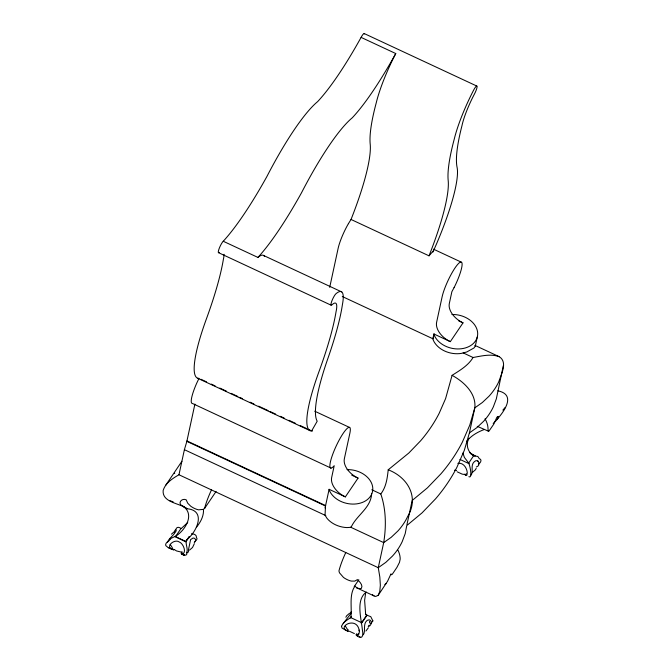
<?xml version="1.0" encoding="UTF-8"?>
<svg xmlns="http://www.w3.org/2000/svg" width="671" height="671" viewBox="0 0 671 671"><rect width="100%" height="100%" fill="white"/><g stroke="black" fill="none" stroke-linecap="round" stroke-linejoin="round"><path stroke-width="1.01" d="M372.875 620.885L370.778 616.699L366.022 614.821A3.095 1.677 -87.5 0 1 365.594 613.479L364.621 600.344L365.729 592.418M325.519 505.54L325.041 515.177L326.92 518.238A22.52 16.943 12.2 0 0 346.957 527.582L351.084 527.314C356.46 515.219 371.298 507.813 371.625 493.336M356.435 634.045C357.308 639.22 360.226 632.359 359.144 630.061C356.351 615.483 335.567 627.561 348.215 631.109M174.468 532.053C174.452 528.815 178 529.31 175.165 532.413C172.975 536.112 168.555 538.561 167.406 542.495M359.102 630.874L359.144 630.061M406.962 524.571L412.17 500.491L427.419 487.842L440.998 473.76A259.669 195.378 12.2 0 0 462.336 442.189L469.75 425.229L474.825 407.834L482.332 402.525L488.941 396.293A93.286 70.187 12.2 0 0 498.779 381.74C501.136 374.384 507.989 362.172 499.266 356.72L474.959 345.389M499.266 356.72C490.811 353.558 481.619 355.999 473.063 357.5C468.224 365.594 459.794 370.434 452.078 375.341L445.578 398.666L439.144 413.378A225.808 169.897 12.2 0 1 420.591 440.822L408.807 453.042L388.215 469.792C387.318 478.18 386.169 487.087 380.801 493.965C386.11 509.515 386.32 526.517 383.695 542.613L378.268 567.691L379.836 577.077L380.348 585.246L379.778 591.512L378.167 595.362L375.643 596.46L374.108 595.949L356.771 587.863L355.026 586.051C349.088 594.313 351.872 606.29 351.025 615.986A3.095 2.86 52.7 0 1 350.673 617.463C347.486 620.096 343.057 621.874 341.539 626.286M503.3 365.712L496.33 398.884L493.361 406.819A93.286 70.187 12.2 0 1 483.523 421.371L476.913 427.603L469.398 432.912L464.332 450.308L456.917 467.276A259.669 195.378 12.2 0 1 435.571 498.838L421.992 512.921L406.752 525.578L405.2 533.663L402.231 541.598A93.286 70.187 12.2 0 1 392.392 556.15L385.783 562.382L378.268 567.691L178.972 474.766C172.548 478.457 165.393 482.994 163.145 490.501C162.122 502.822 180.155 503.133 187.083 508.744C206.702 510.463 196.653 532.061 186.991 539.501A3.095 2.86 52.7 0 0 186.278 540.809C185.422 544.626 188.333 548.844 186.731 552.82C188.09 557.4 178.931 554.565 182.076 551.864M341.539 626.295L342.034 628.056L345.875 630.329M178.972 474.766L184.391 449.679L186.991 440.948L325.636 505.59L325.494 505.993L186.857 441.35L194.909 404.093M329.704 287.356L338.142 248.329A22.487 4.278 -65 0 1 348.4 223.686M325.074 507.947L329.109 489.31L345.355 496.884L358.054 478.104A18.26 11.516 34.1 0 1 344.349 458.771L349.859 433.273A22.487 4.278 -65 0 0 345.615 430.086L344.441 431.57A22.378 4.261 -65 0 0 331.877 456.725A22.378 4.261 -65 0 0 332.522 467.402L334.208 465.724L331.65 477.551A18.26 11.516 34.1 0 0 345.355 496.884M454.066 287.641L451.877 291.692L449.318 303.518A18.26 11.516 34.1 0 0 463.024 322.852L450.316 341.64L433.952 334.007L432.912 338.78L433.265 340.13A22.52 16.943 12.2 0 0 461.606 353.349L466.79 351.965L473.927 348.006L475.269 346.295L477.282 337.001M434.07 334.066L433.038 338.838L342.277 296.515M469.398 432.912L474.825 407.834C476.393 393.332 463.77 381.682 452.078 375.341M175.794 529.553C176.565 526.609 179.191 526.903 181.002 528.547A3.095 0.654 -45.8 0 0 181.984 527.859L187.729 522.499M343.326 623.72L343.351 623.611A5.813 4.202 36.7 0 1 344.097 622.369L351.361 612.95M350.455 613.42L350.556 612.958A5.813 3.061 31.9 0 1 351.076 612.053L351.31 611.927M187.083 508.744L185.859 508.073A27.469 1.241 25.5 0 0 184.525 507.351L184.265 507.184A23.703 4.42 27.1 0 0 182.663 506.051C177.069 503.711 181.455 497.756 186.177 499.778L187.721 503.208L190.732 506.211A10.786 4.89 30.7 0 0 198.532 509.843L203.43 509.373L204.63 508.383L204.982 506.957A27.511 5.234 -65 0 1 211.466 489.914M372.875 620.901L370.845 623.577M185.859 541.874L174.703 536.481M468.937 438.238C465.515 444.286 467.645 452.254 473.667 455.735L477.844 456.481L479.279 458.628C482.432 459.434 480.646 463.107 478.473 463.946M356.804 634.716L356.1 634.54M432.929 252.078L436.402 244.194A97.723 18.603 -65 0 0 457.077 167.322A147.821 28.14 -65 0 1 461.967 125.703A32.871 6.257 -65 0 1 474.464 94.015A6.5 1.241 -65 0 0 477.047 86.416A6.5 1.241 -65 0 0 473.743 89.914A56.154 10.694 -65 0 0 454.242 139.165A146.404 27.872 -65 0 0 448.186 180.465A117.09 22.294 -65 0 1 429.021 255.827L351.034 219.467A117.09 22.294 -65 0 0 370.199 144.106A146.404 27.872 -65 0 1 376.255 102.797A56.154 10.694 -65 0 1 395.756 53.546L361.099 37.383A146.932 27.972 -65 0 1 317.601 101.648A124.177 23.644 -65 0 0 266.815 176.674A150.975 28.744 -65 0 1 223.25 241.258A6.5 1.241 -65 0 0 219.056 248.849A6.5 1.241 -65 0 0 219.241 252.355M194.296 543.795L192.527 547.494L189.516 550.119M345.867 617.253L346.597 615.835L349.608 613.21M368.379 627.754L365.905 631.025M476.192 468.324L475.471 469.742L472.459 472.367M356.72 634.028L356.158 635.068C362.046 640.377 363.632 635.915 362.441 630.421C361.359 618.477 355.454 599.991 366.324 592.074M378.167 595.362L387.578 581.212L391.017 573.822L391.495 574.787L392.258 574.292L396.888 567.448L399.497 562.357L400.184 559.094A27.511 17.345 34.1 0 0 397.995 550.22M348.408 223.678L351.034 219.467M493.193 423.527C494.821 421.539 498.796 418.956 498.167 416.423M497.27 419.199C504.735 410.593 516.066 394.64 497.874 390.799M165.754 485.183L181.908 461.296M173.797 549.75L168.069 547.603L167.02 546.63C163.967 545.414 166.5 541.967 168.538 541.187L171.046 538.36L175.886 536.062L180.952 528.572M204.63 508.383L216.087 491.44M186.161 541.111L189.029 536.859M189.214 536.741L185.984 541.505L174.98 536.372M354.179 586.622L358.826 579.752M350.254 618.1L351.327 616.506M347.31 631.109L348.241 629.725M468.853 476.695C472.753 479.195 469.876 464.189 468.601 463.233L473.667 455.735M361.258 623.233L366.643 615.282M356.955 635.672L358.297 633.676M457.857 463.367C463.334 462.252 466.907 468.014 467.276 472.761A5.813 1.669 -70 0 0 467.05 474.372C467.276 476.544 463.762 475.261 466.387 473.818M361.342 623.51L366.92 615.466M429.021 255.827L433.625 250.493M196.41 527.289C200.503 522.264 203.992 515.974 203.456 509.297M476.343 466.974C481.426 465.632 478.331 457.706 474.296 461.732C469.935 465.38 474.12 472.753 470.572 475.63M466.58 441.484C470.975 435.764 477.467 432.107 484.101 429.566M502.856 410.132L505.246 407.414M172.497 549.599C164.563 546.966 174.443 538.385 179.3 542.009C183.309 543.317 187.108 553.105 182.059 554.12M171.466 534.166L174.477 531.533M386.135 583.569L384.852 584.491M368.186 626.672C372.64 625.498 372.22 617.916 367.222 620.34C362.499 624.013 365.98 631.008 363.321 634.791M173.378 549.624L170.795 548.425M369.243 625.137L368.673 625.598M194.246 542.831L195.672 540.742A5.813 3.061 31.9 0 0 195.471 539.492L194.733 538.352L193.038 538.025L190.598 539.61L188.476 549.759A5.813 4.202 36.7 0 1 188.476 551.394L187.905 552.535L186.907 552.745M175.886 536.062C185.263 530.182 195.269 514.212 182.864 506.152M194.858 541.514L196.62 539.736A4.085 2.365 -23.3 0 0 196.955 538.461L196.385 537.396C196.871 534.745 193.533 533.814 191.495 533.739M169.453 539.216L170.107 538.863M477.232 426.328L488.798 431.336L493.755 424.181L496.901 417.219L498.159 416.414M456.615 470.597L454.477 470.178M181.875 554.003L184.089 555.068L182.151 554.162M224.106 254.292A32.871 6.257 -65 0 1 223.351 259.476A147.821 28.14 -65 0 1 206.383 318.96A97.723 18.603 -65 0 0 197.618 378.226L199.002 378.369L196.762 383.074A22.378 4.261 -65 0 0 192.359 403.439L331.004 468.09M197.618 378.226L310.27 430.748L312.527 430.983M168.664 547.813L170.124 548.039M181.833 553.617L181.178 553.198M465.02 474.531L462.193 474.137L457.152 471.788M182.076 552.283L176.565 550.95L174.208 549.532M183.728 554.842L181.665 553.877L182.764 554.053M347.243 630.665L346.11 630.396M356.771 587.863L357.391 588.056A27.469 1.241 25.5 0 1 358.155 588.316L358.339 588.358A23.703 4.42 27.1 0 1 359.606 588.559L361.342 588.45C363.372 585.372 359.572 581.631 357.4 579.618L354.791 581.103L351.294 581.078A10.786 4.89 30.7 0 1 343.502 577.446L339.467 572.799L338.947 571.013L339.3 569.578A27.511 5.234 -65 0 1 345.775 552.543M169.746 500.658L173.126 501.799M354.38 633.567L349.331 631.21M181.665 553.877L183.149 554.397M182.093 553.592L181.22 553.214L182.185 553.659M469.633 452.657L475.219 455.953M364.21 33.55L476.855 86.073M433.441 249.159L460.977 262M458.511 320.746L463.024 322.852M263.737 255.55L341.724 291.919M463.175 352.887L473.063 357.5M223.25 241.258L257.916 257.421A56.154 10.694 -65 0 1 264.399 256.305M218.419 252.631L331.063 305.162M471.755 454.46L474.506 455.743M459.945 459.425L469.121 463.703M314.741 411.206L349.717 427.511M200.897 379.249L206.576 381.9M211.315 384.106L215.097 385.875M219.828 388.081L226.454 391.168M231.193 393.374L237.819 396.469M239.706 397.349L242.55 398.675M250.124 402.206L253.906 403.967M258.645 406.173L268.106 410.593M270.002 411.474L275.68 414.124M280.411 416.33L284.202 418.092M288.933 420.298L295.559 423.393M300.298 425.599L306.924 428.685M308.811 429.574L311.654 430.891L317.207 421.203A117.09 22.294 -65 0 1 327.926 358.339A146.404 27.872 -65 0 0 342.428 304.542A56.154 10.694 -65 0 0 335.903 293.781A6.5 1.241 -65 0 0 331.709 301.38A6.5 1.241 -65 0 0 331.893 304.886A32.871 6.257 -65 0 1 336.003 311.998A147.821 28.14 -65 0 1 319.035 371.482A97.723 18.603 -65 0 0 310.27 430.748M351.738 475.152L358.054 478.104M371.809 489.771L380.801 493.965M184.391 449.679L325.804 515.613M350.48 527.121L383.695 542.613L391.21 537.303L397.819 531.071A93.286 70.187 12.2 0 0 407.658 516.519C419.434 497.094 407.691 477.266 388.215 469.792M350.623 617.546L360.998 622.378M346.731 630.522L348.299 631.26M169.352 547.964L173.185 549.75M471.025 454.007L474.758 455.76M184.458 555.185L182.453 554.238L184.24 555.118M170.937 548.433L173.646 549.75M365.569 614.233L367.414 615.517M465.422 475.253L464.768 474.112M372.422 594.732L374.108 595.949M477.71 460.952L478.205 461.338M488.362 431.52L488.035 429.163A27.511 17.345 34.1 0 0 485.049 418.763M359.664 636.418L359.991 636.854M347.461 629.406L345.33 626.068M172.33 547.737L170.208 544.391M173.764 549.7L173.462 549.213M468.601 463.233L468.576 463.141A3.095 1.677 -87.5 0 0 467.972 462.059L464.391 457.446L462.94 453.042M433.952 334.007L434.296 335.357A22.52 16.943 12.2 0 0 461.396 348.752A22.52 16.943 12.2 0 0 477.182 330.073A22.52 16.943 12.2 0 0 451.918 314.506M329.109 489.31L329.411 490.493A22.52 16.943 12.2 0 0 356.511 503.887A22.52 16.943 12.2 0 0 372.296 485.208A22.52 16.943 12.2 0 0 347.033 469.633M475.177 345.75L475.269 346.295M369.545 621.371L369.62 622.982M174.628 472.929L174.636 473.516M450.316 341.64A18.26 11.516 34.1 0 1 436.611 322.306L442.122 296.808A22.487 4.278 -65 0 1 452.388 272.174L453.713 269.952A22.378 4.261 -65 0 1 462.109 264.106A22.378 4.261 -65 0 1 454.066 287.641M361.099 37.383A6.5 1.241 -65 0 1 364.403 33.894M257.916 257.421A150.975 28.744 -65 0 0 301.48 192.837A124.177 23.644 -65 0 1 352.258 117.811A146.932 27.972 -65 0 0 395.756 53.546"/></g></svg>
